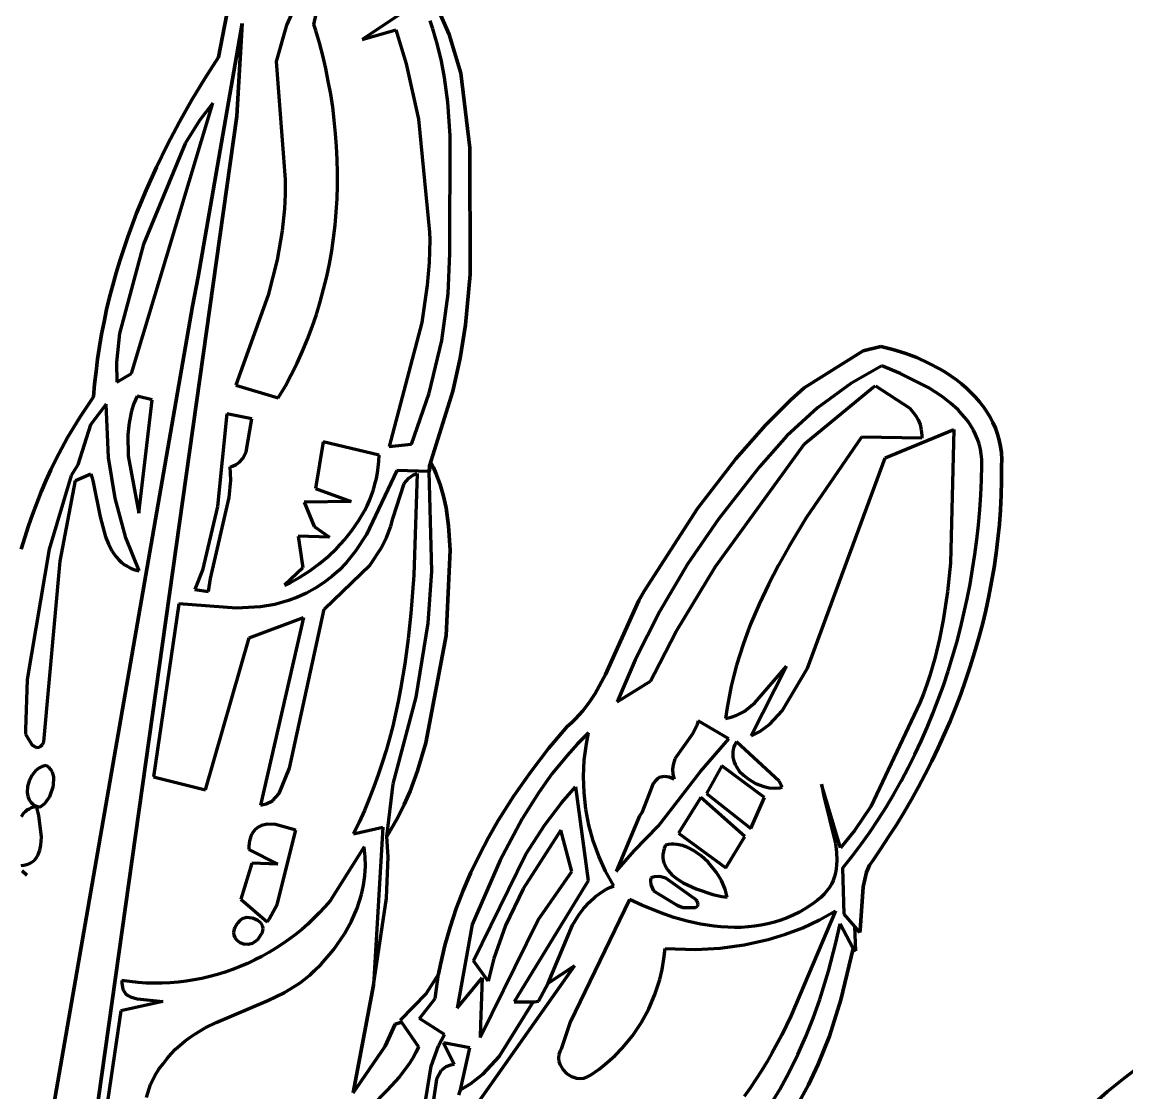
# Model space of a CAD drawing. Header units: millimetres. Extents: x 0 to 6.7, y 0 to 10.
# Drawn here: x 4.111 to 5.558, y 7.317 to 8.719 of the extents above; entities that cross this region are included whole.
import ezdxf

# ---------------------------------------------------------------- set-up
doc = ezdxf.new("R2010")
doc.units = ezdxf.units.MM
doc.layers.add('color#000000ff', color=7, linetype='CONTINUOUS', lineweight=100)
doc.layers.add('color#ffffffff', color=7, linetype='CONTINUOUS', lineweight=100)

msp = doc.modelspace()

# ---------------------------------------------------------------- linework, layer by layer
at = {"layer": 'color#000000ff'}
for p, q in [((4.3681, 8.6734), (4.4001, 8.8404)), ((4.4766, 8.7581), (4.4573, 8.7155)), ((4.493, 8.7162), (4.5032, 8.7628)), ((4.61, 8.7322), (4.5564, 8.6965)), ((4.6544, 8.7389), (4.6704, 8.7029)), ((4.399, 8.7176), (4.3413, 8.3858)), ((4.3922, 8.5961), (4.399, 8.7176)), ((4.4573, 8.7155), (4.4437, 8.6676)), ((4.4957, 8.7084), (4.493, 8.7162)), ((4.6487, 8.7106), (4.6451, 8.7211)), ((4.5003, 8.692), (4.4957, 8.7084)), ((4.5564, 8.6965), (4.6003, 8.7093)), ((4.6003, 8.7093), (4.614, 8.6648)), ((4.6549, 8.6896), (4.6487, 8.7106)), ((4.6704, 8.7029), (4.6853, 8.6526)), ((4.5046, 8.6754), (4.5003, 8.692)), ((4.66, 8.6683), (4.6549, 8.6896)), ((4.3503, 8.6456), (4.3681, 8.6734)), ((4.5085, 8.6586), (4.5046, 8.6754)), ((4.4437, 8.6676), (4.4552, 8.5132)), ((4.5119, 8.6418), (4.5085, 8.6586)), ((4.614, 8.6648), (4.63, 8.5922)), ((4.664, 8.6468), (4.66, 8.6683)), ((4.3332, 8.6174), (4.3503, 8.6456)), ((4.515, 8.6249), (4.5119, 8.6418)), ((4.6684, 8.6143), (4.664, 8.6468)), ((4.6853, 8.6526), (4.6972, 8.5549)), ((4.254, 8.2593), (4.3604, 8.6134)), ((4.3169, 8.5886), (4.3332, 8.6174)), ((4.3604, 8.6134), (4.3431, 8.5906)), ((4.5176, 8.6079), (4.515, 8.6249)), ((4.6717, 8.5705), (4.6684, 8.6143)), ((4.5197, 8.5908), (4.5176, 8.6079)), ((4.1787, 7.0818), (4.3922, 8.5961)), ((4.3014, 8.5593), (4.3169, 8.5886)), ((4.3431, 8.5906), (4.3244, 8.5604)), ((4.5214, 8.5737), (4.5197, 8.5908)), ((4.63, 8.5922), (4.6445, 8.4442)), ((4.5227, 8.5565), (4.5214, 8.5737)), ((4.6711, 8.4167), (4.6717, 8.5705)), ((4.3244, 8.5604), (4.2697, 8.4288)), ((4.2869, 8.5296), (4.3014, 8.5593)), ((4.5235, 8.5394), (4.5227, 8.5565)), ((4.6972, 8.5549), (4.6979, 8.3891)), ((4.5239, 8.5222), (4.5235, 8.5394)), ((4.2732, 8.4995), (4.2869, 8.5296)), ((4.4552, 8.5132), (4.4552, 8.4939)), ((4.5238, 8.505), (4.5239, 8.5222)), ((4.2606, 8.469), (4.2732, 8.4995)), ((4.5233, 8.4879), (4.5238, 8.505)), ((4.4552, 8.4939), (4.4543, 8.4747)), ((4.5222, 8.4707), (4.5233, 8.4879)), ((4.2491, 8.438), (4.2606, 8.469)), ((4.4543, 8.4747), (4.4514, 8.4461)), ((4.5207, 8.4536), (4.5222, 8.4707)), ((4.5187, 8.4366), (4.5207, 8.4536)), ((4.2387, 8.4067), (4.2491, 8.438)), ((4.4514, 8.4461), (4.4449, 8.4083)), ((4.6445, 8.4442), (4.6447, 8.4343)), ((4.2697, 8.4288), (4.2384, 8.3117)), ((4.5163, 8.4197), (4.5187, 8.4366)), ((4.6447, 8.4343), (4.644, 8.4045)), ((4.5133, 8.4028), (4.5163, 8.4197)), ((4.6688, 8.3636), (4.6711, 8.4167)), ((4.2339, 8.3909), (4.2387, 8.4067)), ((4.4449, 8.4083), (4.4332, 8.3617)), ((4.5098, 8.3861), (4.5133, 8.4028)), ((4.644, 8.4045), (4.6416, 8.3749)), ((4.2295, 8.3751), (4.2339, 8.3909)), ((4.3413, 8.3858), (4.334, 8.3476)), ((4.5058, 8.3695), (4.5098, 8.3861)), ((4.6979, 8.3891), (4.6918, 8.3231)), ((4.2254, 8.3591), (4.2295, 8.3751)), ((4.5014, 8.353), (4.5058, 8.3695)), ((4.6416, 8.3749), (4.6344, 8.326)), ((4.2215, 8.3431), (4.2254, 8.3591)), ((4.4332, 8.3617), (4.3906, 8.2442)), ((4.4964, 8.3366), (4.5014, 8.353)), ((4.6606, 8.3023), (4.6688, 8.3636)), ((4.334, 8.3476), (4.148, 7.277)), ((4.2181, 8.327), (4.2215, 8.3431)), ((4.4908, 8.3204), (4.4964, 8.3366)), ((4.2149, 8.3108), (4.2181, 8.327)), ((4.6344, 8.326), (4.5916, 8.1637)), ((4.6918, 8.3231), (4.6848, 8.2795)), ((4.2121, 8.2945), (4.2149, 8.3108)), ((4.2384, 8.3117), (4.2343, 8.2738)), ((4.4848, 8.3044), (4.4908, 8.3204)), ((4.2097, 8.2781), (4.2121, 8.2945)), ((4.4782, 8.2885), (4.4848, 8.3044)), ((4.6442, 8.2335), (4.6606, 8.3023)), ((5.2127, 8.2889), (5.2358, 8.2947)), ((5.2358, 8.2947), (5.2513, 8.2909)), ((4.4711, 8.2729), (4.4782, 8.2885)), ((4.6848, 8.2795), (4.6752, 8.2363)), ((5.1353, 8.2405), (5.2127, 8.2889)), ((5.2513, 8.2909), (5.2671, 8.2861)), ((5.2671, 8.2861), (5.2828, 8.2801)), ((5.2828, 8.2801), (5.2983, 8.273)), ((4.2076, 8.2617), (4.2097, 8.2781)), ((4.2343, 8.2738), (4.2347, 8.2481)), ((4.4634, 8.2575), (4.4711, 8.2729)), ((5.2368, 8.2695), (5.1965, 8.2462)), ((5.2612, 8.2592), (5.2368, 8.2695)), ((5.2983, 8.273), (5.3134, 8.2649)), ((5.3134, 8.2649), (5.3207, 8.2605)), ((4.2058, 8.2453), (4.2076, 8.2617)), ((4.2347, 8.2481), (4.254, 8.2593)), ((4.4552, 8.2423), (4.4634, 8.2575)), ((5.2984, 8.2403), (5.2612, 8.2592)), ((5.3207, 8.2605), (5.3278, 8.2558)), ((5.3278, 8.2558), (5.3347, 8.2508)), ((5.3347, 8.2508), (5.3413, 8.2456)), ((4.2045, 8.2287), (4.2058, 8.2453)), ((4.3906, 8.2442), (4.4464, 8.2273)), ((4.4464, 8.2273), (4.4552, 8.2423)), ((4.6752, 8.2363), (4.6444, 8.1386)), ((5.118, 8.2246), (5.1353, 8.2405)), ((5.1358, 8.1671), (5.2251, 8.2409)), ((5.1965, 8.2462), (5.1526, 8.2144)), ((5.2251, 8.2409), (5.2285, 8.2433)), ((5.2285, 8.2433), (5.2735, 8.2138)), ((5.316, 8.229), (5.2984, 8.2403)), ((5.3413, 8.2456), (5.3477, 8.2402)), ((5.3477, 8.2402), (5.3538, 8.2344)), ((4.1954, 8.2157), (4.2045, 8.2287)), ((4.2615, 8.2297), (4.2573, 8.2201)), ((4.2813, 8.2247), (4.2615, 8.2297)), ((4.2635, 8.0766), (4.2813, 8.2247)), ((4.6207, 8.1667), (4.6442, 8.2335)), ((5.0848, 8.1915), (5.118, 8.2246)), ((5.3269, 8.2206), (5.316, 8.229)), ((5.3538, 8.2344), (5.3595, 8.2285)), ((5.3595, 8.2285), (5.3649, 8.2223)), ((5.3649, 8.2223), (5.37, 8.2158)), ((4.1867, 8.2025), (4.1954, 8.2157)), ((4.221, 8.2191), (4.2004, 8.192)), ((4.224, 8.1494), (4.221, 8.2191)), ((4.2541, 8.2102), (4.2508, 8.1948)), ((4.2573, 8.2201), (4.2541, 8.2102)), ((4.3788, 8.2064), (4.3669, 8.0852)), ((4.4119, 8.1998), (4.3788, 8.2064)), ((5.1526, 8.2144), (5.1125, 8.1778)), ((5.2735, 8.2138), (5.2817, 8.204)), ((5.3369, 8.2115), (5.3269, 8.2206)), ((5.3415, 8.2066), (5.3369, 8.2115)), ((5.3458, 8.2016), (5.3415, 8.2066)), ((5.37, 8.2158), (5.3746, 8.2091)), ((5.3746, 8.2091), (5.3788, 8.2021)), ((4.1784, 8.189), (4.1867, 8.2025)), ((4.2004, 8.192), (4.1838, 8.1396)), ((4.2508, 8.1948), (4.2492, 8.1789)), ((4.4041, 8.1568), (4.4119, 8.1998)), ((5.2817, 8.204), (5.2848, 8.1984)), ((5.2848, 8.1984), (5.2872, 8.1923)), ((5.2872, 8.1923), (5.2887, 8.1857)), ((5.3499, 8.1964), (5.3458, 8.2016)), ((5.3535, 8.1909), (5.3499, 8.1964)), ((5.3788, 8.2021), (5.3826, 8.195)), ((5.3826, 8.195), (5.3858, 8.1875)), ((4.1704, 8.1754), (4.1784, 8.189)), ((4.2492, 8.1789), (4.2497, 8.1516)), ((5.0458, 8.1477), (5.0848, 8.1915)), ((5.1125, 8.1778), (5.0766, 8.1371)), ((5.2414, 8.1487), (5.3314, 8.1859)), ((5.2887, 8.1857), (5.2893, 8.1785)), ((5.2893, 8.1785), (5.2892, 8.1746)), ((5.3314, 8.1859), (5.3268, 8.0108)), ((5.3569, 8.1853), (5.3535, 8.1909)), ((5.3598, 8.1794), (5.3569, 8.1853)), ((5.3623, 8.1733), (5.3598, 8.1794)), ((5.3858, 8.1875), (5.3886, 8.1799)), ((5.3886, 8.1799), (5.3908, 8.172)), ((4.1628, 8.1615), (4.1704, 8.1754)), ((4.5053, 8.1696), (4.4952, 8.1089)), ((4.5783, 8.1522), (4.5053, 8.1696)), ((4.5916, 8.1637), (4.6207, 8.1667)), ((5.0192, 8.0064), (5.1358, 8.1671)), ((5.2102, 8.1759), (5.1378, 8.0701)), ((5.2892, 8.1746), (5.2102, 8.1759)), ((5.3645, 8.167), (5.3623, 8.1733)), ((5.3661, 8.1604), (5.3645, 8.167)), ((5.3908, 8.172), (5.3925, 8.1639)), ((5.3925, 8.1639), (5.3936, 8.1555)), ((4.1555, 8.1475), (4.1628, 8.1615)), ((4.2325, 8.0962), (4.224, 8.1494)), ((4.2497, 8.1516), (4.2635, 8.0766)), ((4.4, 8.1482), (4.4041, 8.1568)), ((4.578, 8.1445), (4.5783, 8.1522)), ((5.1398, 7.8734), (5.2414, 8.1487)), ((5.3673, 8.1536), (5.3661, 8.1604)), ((5.368, 8.1466), (5.3673, 8.1536)), ((5.3936, 8.1555), (5.394, 8.1469)), ((4.1486, 8.1332), (4.1555, 8.1475)), ((4.1838, 8.1396), (4.1751, 8.1259)), ((4.3834, 8.1371), (4.3863, 8.1379)), ((4.384, 8.1198), (4.3834, 8.1371)), ((4.3863, 8.1379), (4.3912, 8.1401)), ((4.3912, 8.1401), (4.3953, 8.1429)), ((4.3953, 8.1429), (4.4, 8.1482)), ((4.5763, 8.1292), (4.5773, 8.1368)), ((4.5773, 8.1368), (4.578, 8.1445)), ((4.6438, 8.1309), (4.646, 8.1433)), ((4.6444, 8.1386), (4.6438, 8.1309)), ((4.646, 8.1433), (4.6495, 8.1361)), ((4.6495, 8.1361), (4.6528, 8.1287)), ((4.9956, 8.0826), (5.0458, 8.1477)), ((5.0766, 8.1371), (5.0672, 8.1248)), ((5.3676, 8.1198), (5.3681, 8.1392)), ((5.3681, 8.1392), (5.368, 8.1466)), ((5.3939, 8.1381), (5.3938, 8.119)), ((5.394, 8.1469), (5.3939, 8.1381)), ((4.142, 8.1188), (4.1486, 8.1332)), ((4.1751, 8.1259), (4.1461, 8.0294)), ((4.1807, 8.119), (4.2007, 8.1281)), ((4.2007, 8.1281), (4.2033, 8.119)), ((4.3821, 8.0969), (4.384, 8.1198)), ((4.6015, 8.1322), (4.5621, 8.0485)), ((4.573, 8.1144), (4.5748, 8.1218)), ((4.5748, 8.1218), (4.5763, 8.1292)), ((4.6438, 8.1309), (4.6015, 8.1322)), ((4.6114, 8.1151), (4.6174, 8.1222)), ((4.6174, 8.1222), (4.6234, 8.1264)), ((4.6234, 8.1264), (4.6283, 8.1285)), ((4.6283, 8.1285), (4.6239, 7.9952)), ((4.6474, 8.0007), (4.6438, 8.1309)), ((4.6528, 8.1287), (4.6583, 8.1139)), ((5.0672, 8.1248), (5.0229, 8.0686)), ((5.3666, 8.1003), (5.3676, 8.1198)), ((4.1357, 8.1043), (4.142, 8.1188)), ((4.1605, 8.0138), (4.1807, 8.119)), ((4.2033, 8.119), (4.2128, 8.0717)), ((4.4952, 8.1089), (4.5417, 8.0915)), ((4.5684, 8.1), (4.5709, 8.1071)), ((4.5709, 8.1071), (4.573, 8.1144)), ((4.5964, 8.0696), (4.6114, 8.1151)), ((4.6583, 8.1139), (4.6627, 8.0987)), ((5.3938, 8.119), (5.3933, 8.1)), ((4.1299, 8.0896), (4.1357, 8.1043)), ((4.2468, 8.0443), (4.2325, 8.0962)), ((4.3575, 7.9907), (4.3821, 8.0969)), ((4.5417, 8.0915), (4.4801, 8.091)), ((4.4801, 8.091), (4.4935, 8.0591)), ((4.5626, 8.0861), (4.5657, 8.093)), ((4.5657, 8.093), (4.5684, 8.1)), ((4.6627, 8.0987), (4.6661, 8.0832)), ((5.3653, 8.0808), (5.3666, 8.1003)), ((5.3933, 8.1), (5.3924, 8.0809)), ((4.1243, 8.0747), (4.1299, 8.0896)), ((4.3669, 8.0852), (4.3471, 8.0019)), ((4.5516, 8.0662), (4.5592, 8.0793)), ((4.5592, 8.0793), (4.5626, 8.0861)), ((4.6661, 8.0832), (4.6694, 8.0597)), ((4.9256, 7.9742), (4.9956, 8.0826)), ((5.3636, 8.0613), (5.3653, 8.0808)), ((5.3924, 8.0809), (5.391, 8.0619)), ((4.1191, 8.0597), (4.1243, 8.0747)), ((4.2128, 8.0717), (4.2199, 8.0453)), ((4.5429, 8.0536), (4.5516, 8.0662)), ((4.5937, 8.0593), (4.5964, 8.0696)), ((5.0229, 8.0686), (4.9824, 8.0096)), ((5.1378, 8.0701), (5.1155, 8.0334)), ((5.391, 8.0619), (5.3891, 8.0429)), ((4.1142, 8.0446), (4.1191, 8.0597)), ((4.4935, 8.0591), (4.5135, 8.045)), ((4.5333, 8.0417), (4.5429, 8.0536)), ((4.5621, 8.0485), (4.5475, 8.0266)), ((4.5882, 8.0445), (4.5937, 8.0593)), ((4.6694, 8.0597), (4.6713, 8.0279)), ((5.3614, 8.0418), (5.3636, 8.0613)), ((4.1097, 8.0294), (4.1142, 8.0446)), ((4.2199, 8.0453), (4.2238, 8.0357)), ((4.2238, 8.0357), (4.2286, 8.0267)), ((4.2639, 8.001), (4.2468, 8.0443)), ((4.5135, 8.045), (4.4726, 8.0462)), ((4.4726, 8.0462), (4.4783, 8.0047)), ((4.5229, 8.0304), (4.5333, 8.0417)), ((4.5812, 8.0305), (4.5882, 8.0445)), ((5.1155, 8.0334), (5.1015, 8.0084)), ((5.3589, 8.0223), (5.3614, 8.0418)), ((5.3891, 8.0429), (5.3868, 8.024)), ((4.1461, 8.0294), (4.1175, 7.8587)), ((4.2286, 8.0267), (4.2313, 8.0226)), ((4.2313, 8.0226), (4.2343, 8.0188)), ((4.2343, 8.0188), (4.2375, 8.0152)), ((4.4999, 8.01), (4.5117, 8.0199)), ((4.5117, 8.0199), (4.5229, 8.0304)), ((4.5475, 8.0266), (4.5351, 8.0114)), ((4.5667, 8.009), (4.5812, 8.0305)), ((4.6713, 8.0279), (4.6664, 7.9161)), ((5.3559, 8.0029), (5.3589, 8.0223)), ((5.3868, 8.024), (5.384, 8.0052)), ((4.1394, 7.777), (4.1605, 8.0138)), ((4.2375, 8.0152), (4.2411, 8.0119)), ((4.2411, 8.0119), (4.2449, 8.009)), ((4.2449, 8.009), (4.2491, 8.0064)), ((4.2491, 8.0064), (4.2537, 8.0042)), ((4.2537, 8.0042), (4.2586, 8.0024)), ((4.4783, 8.0047), (4.4547, 7.9821)), ((4.4875, 8.001), (4.4999, 8.01)), ((4.5065, 7.9506), (4.5667, 8.009)), ((4.5351, 8.0114), (4.526, 8.002)), ((4.9824, 8.0096), (4.946, 7.9481)), ((4.9676, 7.9216), (5.0192, 8.0064)), ((5.1015, 8.0084), (5.0884, 7.9831)), ((5.3268, 8.0108), (5.3229, 7.9735)), ((5.384, 8.0052), (5.3808, 7.9864)), ((4.2586, 8.0024), (4.2639, 8.001)), ((4.3471, 8.0019), (4.3371, 7.9764)), ((4.355, 7.9737), (4.3575, 7.9907)), ((4.4615, 7.9854), (4.4747, 7.9928)), ((4.4747, 7.9928), (4.4875, 8.001)), ((4.5163, 7.9933), (4.5057, 7.9852)), ((4.526, 8.002), (4.5163, 7.9933)), ((4.6239, 7.9952), (4.6201, 7.9452)), ((4.6428, 7.9323), (4.6474, 8.0007)), ((5.3526, 7.9836), (5.3559, 8.0029)), ((4.3371, 7.9764), (4.355, 7.9737)), ((4.4547, 7.9821), (4.4615, 7.9854)), ((4.4944, 7.9779), (4.4832, 7.9716)), ((4.5057, 7.9852), (4.4944, 7.9779)), ((5.0884, 7.9831), (5.0762, 7.9574)), ((5.3488, 7.9643), (5.3526, 7.9836)), ((5.3808, 7.9864), (5.3772, 7.9677)), ((4.4599, 7.9619), (4.4418, 7.957)), ((4.4717, 7.9663), (4.4599, 7.9619)), ((4.4832, 7.9716), (4.4717, 7.9663)), ((4.875, 7.865), (4.9186, 7.962)), ((4.9186, 7.962), (4.9256, 7.9742)), ((5.3229, 7.9735), (5.3174, 7.9365)), ((5.3446, 7.9451), (5.3488, 7.9643)), ((5.3772, 7.9677), (5.3731, 7.9491)), ((4.3159, 7.9578), (4.2828, 7.7314)), ((4.3917, 7.952), (4.3159, 7.9578)), ((4.4232, 7.9539), (4.3917, 7.952)), ((4.4418, 7.957), (4.4232, 7.9539)), ((4.461, 7.7425), (4.5065, 7.9506)), ((4.946, 7.9481), (4.9137, 7.8843)), ((5.0762, 7.9574), (5.0651, 7.9312)), ((5.3731, 7.9491), (5.3687, 7.9306)), ((4.4081, 7.9134), (4.4796, 7.94)), ((4.4796, 7.94), (4.4232, 7.6943)), ((4.6201, 7.9452), (4.6166, 7.912)), ((4.627, 7.8357), (4.6428, 7.9323)), ((5.0651, 7.9312), (5.0601, 7.9179)), ((5.3174, 7.9365), (5.3125, 7.912)), ((5.3401, 7.926), (5.3446, 7.9451)), ((4.939, 7.8665), (4.9676, 7.9216)), ((5.0601, 7.9179), (5.0553, 7.9046)), ((5.3351, 7.9071), (5.3401, 7.926)), ((5.3687, 7.9306), (5.3638, 7.9121)), ((4.3512, 7.7142), (4.4081, 7.9134)), ((4.6166, 7.912), (4.6121, 7.879)), ((4.6664, 7.9161), (4.6398, 7.7756)), ((5.0553, 7.9046), (5.0509, 7.8911)), ((5.3125, 7.912), (5.3067, 7.8878)), ((5.3297, 7.8882), (5.3351, 7.9071)), ((5.3638, 7.9121), (5.3585, 7.8938)), ((5.0509, 7.8911), (5.0468, 7.8775)), ((5.3067, 7.8878), (5.2997, 7.8638)), ((5.3238, 7.8694), (5.3297, 7.8882)), ((5.3585, 7.8938), (5.3528, 7.8756)), ((4.6121, 7.879), (4.6066, 7.8462)), ((4.9137, 7.8843), (4.8903, 7.8294)), ((5.0468, 7.8775), (5.0431, 7.8638)), ((5.1121, 7.8762), (5.066, 7.7851)), ((5.0708, 7.8281), (5.1121, 7.8762)), ((5.1066, 7.8177), (5.1398, 7.8734)), ((5.3528, 7.8756), (5.3468, 7.8575)), ((4.8615, 7.8404), (4.875, 7.865)), ((4.934, 7.8565), (4.939, 7.8665)), ((5.0431, 7.8638), (5.0398, 7.85)), ((5.2997, 7.8638), (5.2958, 7.8519)), ((5.3176, 7.8508), (5.3238, 7.8694)), ((4.1175, 7.8587), (4.1152, 7.7928)), ((4.6066, 7.8462), (4.6034, 7.8299)), ((4.8903, 7.8294), (4.934, 7.8565)), ((5.0398, 7.85), (5.0368, 7.836)), ((5.2958, 7.8519), (5.2915, 7.8401)), ((5.311, 7.8324), (5.3176, 7.8508)), ((5.3468, 7.8575), (5.3403, 7.8396)), ((4.5968, 7.7221), (4.627, 7.8357)), ((4.6034, 7.8299), (4.6, 7.8137)), ((4.8538, 7.8287), (4.8615, 7.8404)), ((5.0368, 7.836), (5.0343, 7.8219)), ((5.2915, 7.8401), (5.2869, 7.8283)), ((5.3039, 7.8141), (5.311, 7.8324)), ((5.3403, 7.8396), (5.3335, 7.8217)), ((4.8356, 7.8071), (4.8452, 7.8176)), ((4.8452, 7.8176), (4.8538, 7.8287)), ((5.0343, 7.8219), (5.0322, 7.8077)), ((5.0469, 7.8118), (5.0565, 7.8168)), ((5.0565, 7.8168), (5.0708, 7.8281)), ((5.0902, 7.8001), (5.1066, 7.8177)), ((5.2869, 7.8283), (5.2227, 7.6926)), ((5.3335, 7.8217), (5.3263, 7.8041)), ((4.6, 7.8137), (4.5962, 7.7975)), ((4.825, 7.7973), (4.8305, 7.8021)), ((4.8305, 7.8021), (4.8356, 7.8071)), ((4.9963, 7.8044), (4.9946, 7.7986)), ((5.0366, 7.7812), (4.9963, 7.8044)), ((5.0322, 7.8077), (5.0398, 7.8093)), ((5.0398, 7.8093), (5.0469, 7.8118)), ((5.2964, 7.796), (5.3039, 7.8141)), ((5.3263, 7.8041), (5.3187, 7.7865)), ((4.1152, 7.7928), (4.1154, 7.7873)), ((4.1154, 7.7873), (4.1239, 7.7727)), ((4.5962, 7.7975), (4.592, 7.7814)), ((4.8004, 7.7682), (4.825, 7.7973)), ((4.8527, 7.789), (4.8383, 7.7744)), ((4.8499, 7.7746), (4.8527, 7.789)), ((4.9893, 7.788), (4.966, 7.7548)), ((4.9946, 7.7986), (4.9893, 7.788)), ((5.066, 7.7851), (5.0772, 7.7907)), ((5.0772, 7.7907), (5.0902, 7.8001)), ((5.2885, 7.7781), (5.2964, 7.796)), ((5.3187, 7.7865), (5.3108, 7.7691)), ((4.1239, 7.7727), (4.1297, 7.7698)), ((4.1355, 7.7714), (4.1375, 7.7737)), ((4.1375, 7.7737), (4.1394, 7.777)), ((4.592, 7.7814), (4.5875, 7.7655)), ((4.6398, 7.7756), (4.6289, 7.7391)), ((4.8383, 7.7744), (4.8246, 7.7593)), ((4.8472, 7.7531), (4.8499, 7.7746)), ((4.9995, 7.7383), (5.0366, 7.7812)), ((5.0446, 7.7737), (5.0432, 7.7703)), ((5.0466, 7.7771), (5.0446, 7.7737)), ((5.1024, 7.7256), (5.0466, 7.7771)), ((5.2802, 7.7603), (5.2885, 7.7781)), ((4.1297, 7.7698), (4.1332, 7.7701)), ((4.1332, 7.7701), (4.1355, 7.7714)), ((4.5875, 7.7655), (4.5826, 7.7496)), ((4.7771, 7.7379), (4.8004, 7.7682)), ((4.8246, 7.7593), (4.8053, 7.7356)), ((5.0417, 7.7634), (5.0416, 7.7601)), ((5.0416, 7.7601), (5.0418, 7.7568)), ((5.0422, 7.7668), (5.0417, 7.7634)), ((5.0432, 7.7703), (5.0422, 7.7668)), ((5.2714, 7.7428), (5.2802, 7.7603)), ((5.3108, 7.7691), (5.3026, 7.7519)), ((4.1372, 7.7449), (4.1328, 7.7426)), ((4.1421, 7.746), (4.1372, 7.7449)), ((4.1457, 7.7438), (4.1421, 7.746)), ((4.1485, 7.7408), (4.1457, 7.7438)), ((4.5826, 7.7496), (4.5774, 7.7338)), ((4.8462, 7.7316), (4.8472, 7.7531)), ((4.9635, 7.7468), (4.9629, 7.7411)), ((4.966, 7.7548), (4.9635, 7.7468)), ((5.0275, 7.7458), (5.0072, 7.7094)), ((5.0835, 7.704), (5.0275, 7.7458)), ((5.0418, 7.7568), (5.0425, 7.7535)), ((5.0425, 7.7535), (5.0435, 7.7503)), ((5.0435, 7.7503), (5.0449, 7.7472)), ((5.0449, 7.7472), (5.0466, 7.7442)), ((5.0466, 7.7442), (5.0507, 7.7384)), ((5.3026, 7.7519), (5.2939, 7.7349)), ((4.1238, 7.7334), (4.1201, 7.7262)), ((4.1288, 7.7395), (4.1238, 7.7334)), ((4.1328, 7.7426), (4.1288, 7.7395)), ((4.1506, 7.7373), (4.1485, 7.7408)), ((4.1523, 7.7311), (4.1506, 7.7373)), ((4.152, 7.7194), (4.1523, 7.7311)), ((4.2828, 7.7314), (4.3512, 7.7142)), ((4.4476, 7.7092), (4.461, 7.7425)), ((4.5774, 7.7338), (4.5717, 7.7181)), ((4.6289, 7.7391), (4.619, 7.7125)), ((4.755, 7.7065), (4.7771, 7.7379)), ((4.8053, 7.7356), (4.7875, 7.7108)), ((4.8469, 7.7102), (4.8462, 7.7316)), ((4.9436, 7.7291), (4.9403, 7.7262)), ((4.9455, 7.7302), (4.9436, 7.7291)), ((4.9443, 7.6669), (4.9995, 7.7383)), ((4.9475, 7.7309), (4.9455, 7.7302)), ((4.9498, 7.7314), (4.9475, 7.7309)), ((4.9524, 7.7315), (4.9498, 7.7314)), ((4.9552, 7.7313), (4.9524, 7.7315)), ((4.9582, 7.7307), (4.9552, 7.7313)), ((4.9615, 7.7297), (4.9582, 7.7307)), ((4.9651, 7.7282), (4.9615, 7.7297)), ((4.9629, 7.7411), (4.9634, 7.7349)), ((4.9634, 7.7349), (4.9641, 7.7316)), ((4.9641, 7.7316), (4.9651, 7.7282)), ((5.0507, 7.7384), (5.0559, 7.7332)), ((5.0559, 7.7332), (5.0618, 7.7285)), ((5.2622, 7.7256), (5.2714, 7.7428)), ((5.2939, 7.7349), (5.285, 7.718)), ((4.1179, 7.7184), (4.1175, 7.7107)), ((4.1201, 7.7262), (4.1179, 7.7184)), ((4.1472, 7.7055), (4.152, 7.7194)), ((4.5717, 7.7181), (4.5656, 7.7026)), ((4.5884, 7.6533), (4.5968, 7.7221)), ((4.8177, 7.6976), (4.8359, 7.7183)), ((4.8359, 7.7183), (4.8525, 7.5949)), ((4.9376, 7.7224), (4.9317, 7.7076)), ((4.9403, 7.7262), (4.9376, 7.7224)), ((5.0618, 7.7285), (5.0717, 7.7227)), ((5.0717, 7.7227), (5.0823, 7.7186)), ((5.0823, 7.7186), (5.0895, 7.717)), ((5.0895, 7.717), (5.0966, 7.7164)), ((5.0966, 7.7164), (5.1033, 7.7169)), ((5.1065, 7.7175), (5.1024, 7.7256)), ((5.1033, 7.7169), (5.1065, 7.7175)), ((5.1828, 7.6381), (5.1578, 7.7218)), ((5.1578, 7.7218), (5.1609, 7.706)), ((5.2526, 7.7085), (5.2622, 7.7256)), ((5.285, 7.718), (5.2757, 7.7014)), ((4.1175, 7.7107), (4.1182, 7.7058)), ((4.1182, 7.7058), (4.1199, 7.7013)), ((4.1199, 7.7013), (4.1225, 7.6975)), ((4.1404, 7.6962), (4.1472, 7.7055)), ((4.4306, 7.6958), (4.4387, 7.6999)), ((4.4387, 7.6999), (4.4476, 7.7092)), ((4.5656, 7.7026), (4.5591, 7.6872)), ((4.619, 7.7125), (4.6114, 7.6951)), ((4.7345, 7.674), (4.755, 7.7065)), ((4.7875, 7.7108), (4.7658, 7.6763)), ((4.8492, 7.689), (4.8469, 7.7102)), ((4.9317, 7.7076), (4.9225, 7.6842)), ((4.9999, 7.7043), (4.9706, 7.6576)), ((5.0575, 7.653), (4.9999, 7.7043)), ((5.0072, 7.7094), (5.0656, 7.6638)), ((5.0656, 7.6638), (5.0835, 7.704)), ((5.1609, 7.706), (5.1762, 7.6438)), ((5.2426, 7.6917), (5.2526, 7.7085)), ((5.2757, 7.7014), (5.2661, 7.6849)), ((4.1148, 7.6855), (4.1128, 7.6835)), ((4.1171, 7.6874), (4.1148, 7.6855)), ((4.1198, 7.689), (4.1171, 7.6874)), ((4.1227, 7.6905), (4.1198, 7.689)), ((4.1225, 7.6975), (4.1242, 7.6959)), ((4.126, 7.6917), (4.1227, 7.6905)), ((4.1242, 7.6959), (4.1262, 7.6944)), ((4.1297, 7.6927), (4.126, 7.6917)), ((4.1262, 7.6944), (4.1284, 7.6932)), ((4.1284, 7.6932), (4.1309, 7.6923)), ((4.1328, 7.6808), (4.1297, 7.6927)), ((4.1309, 7.6923), (4.1336, 7.6916)), ((4.1336, 7.6916), (4.1354, 7.6925)), ((4.1354, 7.6925), (4.1404, 7.6962)), ((4.4232, 7.6943), (4.4306, 7.6958)), ((4.5591, 7.6872), (4.5522, 7.6719)), ((4.6114, 7.6951), (4.6029, 7.6781)), ((4.7955, 7.6685), (4.8177, 7.6976)), ((4.8533, 7.6681), (4.8492, 7.689)), ((5.2227, 7.6926), (5.2018, 7.6615)), ((5.2321, 7.6752), (5.2426, 7.6917)), ((4.1128, 7.6835), (4.1095, 7.6789)), ((4.1361, 7.6524), (4.1328, 7.6808)), ((4.5522, 7.6719), (4.5448, 7.6567)), ((4.6029, 7.6781), (4.5935, 7.6615)), ((4.7217, 7.6517), (4.7345, 7.674)), ((4.7658, 7.6763), (4.7371, 7.6222)), ((4.9194, 7.6802), (4.889, 7.6073)), ((4.9225, 7.6842), (4.9194, 7.6802)), ((5.2212, 7.6589), (5.2321, 7.6752)), ((5.2661, 7.6849), (5.2562, 7.6686)), ((4.4128, 7.6584), (4.4115, 7.6561)), ((4.416, 7.6624), (4.4128, 7.6584)), ((4.4198, 7.6654), (4.416, 7.6624)), ((4.4242, 7.6674), (4.4198, 7.6654)), ((4.4316, 7.6691), (4.4242, 7.6674)), ((4.4427, 7.6689), (4.4316, 7.6691)), ((4.4695, 7.6613), (4.4427, 7.6689)), ((4.4447, 7.5642), (4.4695, 7.6613)), ((4.5448, 7.6567), (4.5834, 7.6652)), ((4.5834, 7.6652), (4.5712, 7.4586)), ((4.5935, 7.6615), (4.5884, 7.6533)), ((4.8167, 7.6615), (4.7671, 7.5847)), ((4.7707, 7.6301), (4.7955, 7.6685)), ((4.8309, 7.6074), (4.8167, 7.6615)), ((4.8589, 7.6475), (4.8533, 7.6681)), ((4.9127, 7.6345), (4.9443, 7.6669)), ((4.9706, 7.6576), (5.0327, 7.6123)), ((5.2018, 7.6615), (5.1828, 7.6381)), ((5.2099, 7.6429), (5.2212, 7.6589)), ((5.2562, 7.6686), (5.2459, 7.6525)), ((4.134, 7.6354), (4.1354, 7.6419)), ((4.1354, 7.6419), (4.1361, 7.6524)), ((4.4081, 7.6438), (4.4078, 7.64)), ((4.4086, 7.6473), (4.4081, 7.6438)), ((4.4094, 7.6505), (4.4086, 7.6473)), ((4.4103, 7.6535), (4.4094, 7.6505)), ((4.4115, 7.6561), (4.4103, 7.6535)), ((4.7098, 7.6291), (4.7217, 7.6517)), ((4.8662, 7.6273), (4.8589, 7.6475)), ((4.9538, 7.6418), (4.952, 7.6376)), ((4.9574, 7.6425), (4.9538, 7.6418)), ((4.961, 7.6429), (4.9574, 7.6425)), ((4.9647, 7.643), (4.961, 7.6429)), ((4.9684, 7.6427), (4.9647, 7.643)), ((4.9757, 7.6412), (4.9684, 7.6427)), ((5.0327, 7.6123), (5.0575, 7.653)), ((5.1762, 7.6438), (5.1776, 7.6326)), ((5.1981, 7.6272), (5.2099, 7.6429)), ((5.2459, 7.6525), (5.2354, 7.6367)), ((4.1304, 7.6269), (4.1319, 7.6295)), ((4.1319, 7.6295), (4.134, 7.6354)), ((4.4078, 7.64), (4.4078, 7.6359)), ((4.4078, 7.6359), (4.4458, 7.6168)), ((4.5587, 7.6394), (4.5141, 7.5689)), ((4.5601, 7.6267), (4.5587, 7.6394)), ((4.6988, 7.606), (4.7098, 7.6291)), ((4.7019, 7.4905), (4.7707, 7.6301)), ((4.8752, 7.6076), (4.8662, 7.6273)), ((4.889, 7.6073), (4.9127, 7.6345)), ((4.9508, 7.6335), (4.9502, 7.6295)), ((4.9502, 7.6295), (4.9502, 7.6257)), ((4.952, 7.6376), (4.9508, 7.6335)), ((4.983, 7.6386), (4.9757, 7.6412)), ((4.9901, 7.6349), (4.983, 7.6386)), ((5.0003, 7.6279), (4.9901, 7.6349)), ((5.0096, 7.6193), (5.0003, 7.6279)), ((5.1776, 7.6326), (5.178, 7.6216)), ((5.186, 7.6119), (5.1981, 7.6272)), ((5.2354, 7.6367), (5.2246, 7.621)), ((4.1094, 7.6153), (4.1131, 7.6156)), ((4.1131, 7.6156), (4.1165, 7.6163)), ((4.1165, 7.6163), (4.1195, 7.6173)), ((4.1195, 7.6173), (4.1222, 7.6186)), ((4.1222, 7.6186), (4.1247, 7.6203)), ((4.1247, 7.6203), (4.1269, 7.6222)), ((4.1269, 7.6222), (4.1288, 7.6244)), ((4.1288, 7.6244), (4.1304, 7.6269)), ((4.4117, 7.6182), (4.3974, 7.571)), ((4.4458, 7.6168), (4.4117, 7.6182)), ((4.5596, 7.6017), (4.5604, 7.6141)), ((4.5604, 7.6141), (4.5601, 7.6267)), ((4.7371, 7.6222), (4.7004, 7.5381)), ((4.9502, 7.6257), (4.9507, 7.622)), ((4.9507, 7.622), (4.9516, 7.6184)), ((4.9516, 7.6184), (4.953, 7.615)), ((4.953, 7.615), (4.9548, 7.6117)), ((5.0204, 7.606), (5.0096, 7.6193)), ((5.1778, 7.6162), (5.1772, 7.6109)), ((5.178, 7.6216), (5.1778, 7.6162)), ((5.2208, 7.6154), (5.2167, 7.6065)), ((5.2246, 7.621), (5.2208, 7.6154)), ((4.1108, 7.608), (4.1169, 7.6025)), ((4.1169, 7.6025), (4.1108, 7.608)), ((4.5579, 7.5893), (4.5596, 7.6017)), ((4.6886, 7.5826), (4.6988, 7.606)), ((4.7868, 7.5438), (4.8309, 7.6074)), ((4.8857, 7.5886), (4.8752, 7.6076)), ((4.9345, 7.5989), (4.9338, 7.595)), ((4.939, 7.6003), (4.9345, 7.5989)), ((4.9456, 7.6007), (4.939, 7.6003)), ((4.954, 7.5986), (4.9456, 7.6007)), ((4.9907, 7.5725), (4.954, 7.5986)), ((4.9548, 7.6117), (4.9571, 7.6086)), ((4.9571, 7.6086), (4.9596, 7.6055)), ((4.9596, 7.6055), (4.9625, 7.6027)), ((4.9625, 7.6027), (4.9692, 7.5973)), ((5.0269, 7.5953), (5.0204, 7.606)), ((5.1749, 7.6006), (5.1732, 7.5957)), ((5.1763, 7.6057), (5.1749, 7.6006)), ((5.1772, 7.6109), (5.1763, 7.6057)), ((5.1876, 7.5515), (5.186, 7.6119)), ((5.2167, 7.6065), (5.2125, 7.5873)), ((4.5552, 7.5772), (4.5579, 7.5893)), ((4.7671, 7.5847), (4.744, 7.5366)), ((4.8525, 7.5949), (4.7554, 7.4368)), ((4.8755, 7.5836), (4.8805, 7.5862)), ((4.8805, 7.5862), (4.8857, 7.5886)), ((4.9338, 7.595), (4.9342, 7.5897)), ((4.9342, 7.5897), (4.938, 7.5821)), ((4.9692, 7.5973), (4.9768, 7.5924)), ((4.9768, 7.5924), (4.9937, 7.5844)), ((4.9937, 7.5844), (5.0155, 7.5773)), ((5.0316, 7.5843), (5.0269, 7.5953)), ((5.0337, 7.5771), (5.0316, 7.5843)), ((5.1683, 7.5863), (5.1651, 7.5818)), ((5.171, 7.5909), (5.1683, 7.5863)), ((5.1732, 7.5957), (5.171, 7.5909)), ((5.2125, 7.5873), (5.2087, 7.5307)), ((4.3974, 7.571), (4.4317, 7.5414)), ((4.5495, 7.5594), (4.5552, 7.5772)), ((4.6795, 7.5588), (4.6886, 7.5826)), ((4.9064, 7.5707), (4.8289, 7.4101)), ((4.854, 7.5672), (4.8619, 7.5744)), ((4.8619, 7.5744), (4.8662, 7.5777)), ((4.8662, 7.5777), (4.8708, 7.5808)), ((4.8708, 7.5808), (4.8755, 7.5836)), ((4.9224, 7.5632), (4.9064, 7.5707)), ((4.938, 7.5821), (4.9679, 7.5636)), ((4.9925, 7.5714), (4.9907, 7.5725)), ((4.9939, 7.5698), (4.9925, 7.5714)), ((4.9949, 7.5683), (4.9939, 7.5698)), ((5.0155, 7.5773), (5.0274, 7.5746)), ((5.0274, 7.5746), (5.0344, 7.5736)), ((5.0344, 7.5736), (5.0337, 7.5771)), ((5.1522, 7.5695), (5.1446, 7.5638)), ((5.1571, 7.5734), (5.1522, 7.5695)), ((5.1614, 7.5775), (5.1571, 7.5734)), ((5.1651, 7.5818), (5.1614, 7.5775)), ((4.4342, 7.5451), (4.4447, 7.5642)), ((4.5072, 7.5609), (4.5, 7.5531)), ((4.5141, 7.5689), (4.5072, 7.5609)), ((4.5421, 7.5422), (4.5495, 7.5594)), ((4.6714, 7.5346), (4.6795, 7.5588)), ((4.8402, 7.5507), (4.8468, 7.5593)), ((4.8468, 7.5593), (4.854, 7.5672)), ((4.9473, 7.553), (4.9224, 7.5632)), ((4.9679, 7.5636), (4.9687, 7.563)), ((4.9687, 7.563), (4.9763, 7.5602)), ((4.9763, 7.5602), (4.9929, 7.5603)), ((4.9929, 7.5603), (4.9955, 7.562)), ((4.9961, 7.5658), (4.9949, 7.5683)), ((4.9955, 7.562), (4.9963, 7.5637)), ((4.9963, 7.5637), (4.9961, 7.5658)), ((5.1764, 7.5556), (5.1177, 7.418)), ((5.1369, 7.5587), (5.1291, 7.5541)), ((5.1446, 7.5638), (5.1369, 7.5587)), ((5.1552, 7.5438), (5.1764, 7.5556)), ((4.3959, 7.5433), (4.3933, 7.5403)), ((4.3992, 7.5455), (4.3959, 7.5433)), ((4.4047, 7.547), (4.3992, 7.5455)), ((4.4125, 7.5464), (4.4047, 7.547)), ((4.4197, 7.5433), (4.4125, 7.5464)), ((4.4238, 7.5396), (4.4197, 7.5433)), ((4.4317, 7.5414), (4.4342, 7.5451)), ((4.4926, 7.5457), (4.4849, 7.5385)), ((4.5, 7.5531), (4.4926, 7.5457)), ((4.533, 7.5257), (4.5421, 7.5422)), ((4.7106, 7.39), (4.7868, 7.5438)), ((4.8316, 7.5369), (4.8402, 7.5507)), ((4.9645, 7.5472), (4.9473, 7.553)), ((4.9819, 7.5423), (4.9645, 7.5472)), ((4.9996, 7.5385), (4.9819, 7.5423)), ((5.0962, 7.5408), (5.0877, 7.5386)), ((5.1046, 7.5434), (5.0962, 7.5408)), ((5.1129, 7.5465), (5.1046, 7.5434)), ((5.121, 7.5501), (5.1129, 7.5465)), ((5.1291, 7.5541), (5.121, 7.5501)), ((5.1333, 7.5336), (5.1552, 7.5438)), ((5.2015, 7.5351), (5.1876, 7.5515)), ((4.3887, 7.5317), (4.3879, 7.5277)), ((4.3879, 7.5277), (4.3882, 7.524)), ((4.3895, 7.5339), (4.3887, 7.5317)), ((4.3907, 7.5361), (4.3895, 7.5339)), ((4.3922, 7.5383), (4.3907, 7.5361)), ((4.3933, 7.5403), (4.3922, 7.5383)), ((4.4237, 7.5242), (4.4249, 7.5261)), ((4.4256, 7.5366), (4.4238, 7.5396)), ((4.4249, 7.5261), (4.4258, 7.528)), ((4.4265, 7.5333), (4.4256, 7.5366)), ((4.4258, 7.528), (4.4263, 7.5298)), ((4.4263, 7.5298), (4.4265, 7.5333)), ((4.477, 7.5315), (4.4688, 7.5249)), ((4.4849, 7.5385), (4.477, 7.5315)), ((4.6645, 7.5102), (4.6714, 7.5346)), ((4.7004, 7.5381), (4.6808, 7.4283)), ((4.744, 7.5366), (4.7288, 7.4935)), ((4.7997, 7.4609), (4.8316, 7.5369)), ((5.0174, 7.5357), (4.9996, 7.5385)), ((5.0263, 7.5348), (5.0174, 7.5357)), ((5.0352, 7.5342), (5.0263, 7.5348)), ((5.044, 7.534), (5.0352, 7.5342)), ((5.0529, 7.5341), (5.044, 7.534)), ((5.0617, 7.5347), (5.0529, 7.5341)), ((5.0704, 7.5356), (5.0617, 7.5347)), ((5.0791, 7.5369), (5.0704, 7.5356)), ((5.0877, 7.5386), (5.0791, 7.5369)), ((5.1109, 7.5251), (5.1333, 7.5336)), ((5.1767, 7.5138), (5.1822, 7.5386)), ((5.1822, 7.5386), (5.1993, 7.5065)), ((5.2079, 7.5276), (5.2015, 7.5351)), ((5.2087, 7.5307), (5.2079, 7.5276)), ((4.3882, 7.524), (4.3895, 7.5207)), ((4.3895, 7.5207), (4.3915, 7.5178)), ((4.3915, 7.5178), (4.3958, 7.5145)), ((4.3958, 7.5145), (4.401, 7.5126)), ((4.401, 7.5126), (4.4068, 7.5122)), ((4.4068, 7.5122), (4.4125, 7.5136)), ((4.4125, 7.5136), (4.4161, 7.5155)), ((4.4161, 7.5155), (4.4194, 7.5184)), ((4.4194, 7.5184), (4.4221, 7.5222)), ((4.4221, 7.5222), (4.4237, 7.5242)), ((4.4518, 7.5125), (4.443, 7.5068)), ((4.4604, 7.5186), (4.4518, 7.5125)), ((4.4688, 7.5249), (4.4604, 7.5186)), ((4.5187, 7.5049), (4.533, 7.5257)), ((5.0568, 7.5113), (5.088, 7.5182)), ((5.088, 7.5182), (5.1109, 7.5251)), ((5.1671, 7.4766), (5.1767, 7.5138)), ((4.434, 7.5014), (4.4248, 7.4962)), ((4.443, 7.5068), (4.434, 7.5014)), ((4.5024, 7.4859), (4.5187, 7.5049)), ((4.6587, 7.4854), (4.6645, 7.5102)), ((4.9515, 7.4928), (4.953, 7.5066)), ((4.953, 7.5066), (4.9931, 7.5053)), ((4.9931, 7.5053), (5.0252, 7.507)), ((5.0252, 7.507), (5.0568, 7.5113)), ((5.1993, 7.5065), (5.1835, 7.4392)), ((4.3963, 7.4829), (4.3865, 7.4791)), ((4.406, 7.487), (4.3963, 7.4829)), ((4.4155, 7.4915), (4.406, 7.487)), ((4.4248, 7.4962), (4.4155, 7.4915)), ((4.4935, 7.4772), (4.5024, 7.4859)), ((4.6426, 7.2127), (4.8346, 7.4837)), ((4.6562, 7.4729), (4.6587, 7.4854)), ((4.7214, 7.4639), (4.7019, 7.4905)), ((4.7288, 7.4935), (4.7214, 7.4639)), ((4.8346, 7.4837), (4.7997, 7.4609)), ((4.9492, 7.4792), (4.9515, 7.4928)), ((4.3565, 7.4698), (4.3463, 7.4674)), ((4.3666, 7.4725), (4.3565, 7.4698)), ((4.3766, 7.4756), (4.3666, 7.4725)), ((4.3865, 7.4791), (4.3766, 7.4756)), ((4.4813, 7.4664), (4.4875, 7.4716)), ((4.4875, 7.4716), (4.4935, 7.4772)), ((4.6517, 7.4409), (4.6562, 7.4729)), ((4.6808, 7.4283), (4.7134, 7.4681)), ((4.7134, 7.4681), (4.7112, 7.407)), ((4.9461, 7.4658), (4.9492, 7.4792)), ((5.1557, 7.4397), (5.1671, 7.4766)), ((4.252, 7.4632), (4.2415, 7.4647)), ((4.2415, 7.4647), (4.2415, 7.4614)), ((4.2415, 7.4614), (4.2417, 7.4585)), ((4.2417, 7.4585), (4.2421, 7.4558)), ((4.2421, 7.4558), (4.2428, 7.4534)), ((4.2626, 7.462), (4.252, 7.4632)), ((4.2731, 7.4613), (4.2626, 7.462)), ((4.2837, 7.461), (4.2731, 7.4613)), ((4.2942, 7.4611), (4.2837, 7.461)), ((4.3047, 7.4616), (4.2942, 7.4611)), ((4.3152, 7.4625), (4.3047, 7.4616)), ((4.3256, 7.4637), (4.3152, 7.4625)), ((4.336, 7.4654), (4.3256, 7.4637)), ((4.3463, 7.4674), (4.336, 7.4654)), ((4.4543, 7.4489), (4.4682, 7.4571)), ((4.4682, 7.4571), (4.4748, 7.4616)), ((4.4748, 7.4616), (4.4813, 7.4664)), ((4.5712, 7.4586), (4.5443, 7.3177)), ((4.9397, 7.4462), (4.9461, 7.4658)), ((4.2428, 7.4534), (4.2437, 7.4513)), ((4.2437, 7.4513), (4.2461, 7.4477)), ((4.2461, 7.4477), (4.2491, 7.4451)), ((4.2491, 7.4451), (4.2528, 7.4431)), ((4.2528, 7.4431), (4.2615, 7.4408)), ((4.2615, 7.4408), (4.2949, 7.4372)), ((4.4325, 7.4382), (4.4543, 7.4489)), ((4.6312, 7.4147), (4.6517, 7.4409)), ((4.9316, 7.4273), (4.9397, 7.4462)), ((5.147, 7.4153), (5.1557, 7.4397)), ((5.1835, 7.4392), (5.1683, 7.3919)), ((4.24, 7.4248), (4.2135, 7.2458)), ((4.2949, 7.4372), (4.24, 7.4248)), ((4.365, 7.4097), (4.4325, 7.4382)), ((4.7801, 7.4367), (4.7355, 7.3649)), ((4.7554, 7.4368), (4.7801, 7.4367)), ((4.9217, 7.4093), (4.9316, 7.4273)), ((4.5993, 7.4075), (4.6076, 7.4102)), ((4.6076, 7.4102), (4.63, 7.3777)), ((4.6642, 7.3941), (4.6312, 7.4147)), ((5.1177, 7.418), (5.1058, 7.3935)), ((5.1375, 7.3913), (5.147, 7.4153)), ((4.3369, 7.3944), (4.3507, 7.4025)), ((4.3507, 7.4025), (4.365, 7.4097)), ((4.5864, 7.3786), (4.5993, 7.4075)), ((4.7112, 7.407), (4.7106, 7.39)), ((4.8289, 7.4101), (4.8171, 7.3748)), ((4.9102, 7.3922), (4.9217, 7.4093)), ((4.3177, 7.3801), (4.3238, 7.3852)), ((4.3238, 7.3852), (4.3303, 7.39)), ((4.3303, 7.39), (4.3369, 7.3944)), ((4.6564, 7.3789), (4.6642, 7.3941)), ((4.6974, 7.3766), (4.6627, 7.3829)), ((4.6627, 7.3829), (4.6769, 7.3544)), ((4.8972, 7.3763), (4.9102, 7.3922)), ((5.1058, 7.3935), (5.093, 7.3695)), ((5.1271, 7.3676), (5.1375, 7.3913)), ((5.1683, 7.3919), (5.1536, 7.3549)), ((4.3007, 7.3625), (4.3061, 7.3688)), ((4.3061, 7.3688), (4.3117, 7.3747)), ((4.3117, 7.3747), (4.3177, 7.3801)), ((4.5443, 7.3177), (4.5864, 7.3786)), ((4.6266, 7.3705), (4.6229, 7.3637)), ((4.63, 7.3777), (4.6266, 7.3705)), ((4.6466, 7.3526), (4.6564, 7.3789)), ((4.6852, 7.3213), (4.6974, 7.3766)), ((4.814, 7.3677), (4.8135, 7.363)), ((4.8157, 7.3724), (4.814, 7.3677)), ((4.8171, 7.3748), (4.8157, 7.3724)), ((4.8876, 7.3665), (4.8972, 7.3763)), ((5.093, 7.3695), (5.0863, 7.3578)), ((5.1157, 7.3445), (5.1271, 7.3676)), ((4.2898, 7.3483), (4.2957, 7.3557)), ((4.2957, 7.3557), (4.3007, 7.3625)), ((4.6188, 7.357), (4.6144, 7.3506)), ((4.6229, 7.3637), (4.6188, 7.357)), ((4.6281, 7.236), (4.6466, 7.3526)), ((4.6719, 7.3536), (4.6658, 7.3514)), ((4.6769, 7.3544), (4.6719, 7.3536)), ((4.7355, 7.3649), (4.7141, 7.3419)), ((4.8135, 7.363), (4.814, 7.3584)), ((4.814, 7.3584), (4.8154, 7.354)), ((4.8154, 7.354), (4.819, 7.348)), ((4.8666, 7.3487), (4.8774, 7.3572)), ((4.8774, 7.3572), (4.8876, 7.3665)), ((5.0863, 7.3578), (5.0793, 7.3462)), ((5.1536, 7.3549), (5.1409, 7.328)), ((5.5544, 7.3368), (5.5768, 7.3537)), ((4.2791, 7.3283), (4.2849, 7.3405)), ((4.2849, 7.3405), (4.2898, 7.3483)), ((4.6049, 7.3382), (4.5891, 7.3208)), ((4.6144, 7.3506), (4.6049, 7.3382)), ((4.6598, 7.3468), (4.6537, 7.3352)), ((4.6658, 7.3514), (4.6598, 7.3468)), ((4.7141, 7.3419), (4.6981, 7.3292)), ((4.819, 7.348), (4.8241, 7.3429)), ((4.8241, 7.3429), (4.8303, 7.3391)), ((4.8303, 7.3391), (4.837, 7.3368)), ((4.8464, 7.3368), (4.8509, 7.3383)), ((4.8509, 7.3383), (4.8552, 7.3408)), ((4.8552, 7.3408), (4.8666, 7.3487)), ((5.0793, 7.3462), (5.0721, 7.3349)), ((5.1034, 7.3219), (5.1157, 7.3445)), ((4.2738, 7.3112), (4.2791, 7.3283)), ((4.6537, 7.3352), (4.6499, 7.3082)), ((4.6981, 7.3292), (4.6852, 7.3213)), ((4.837, 7.3368), (4.8417, 7.3364)), ((4.8417, 7.3364), (4.8464, 7.3368)), ((5.0645, 7.3237), (5.0567, 7.3129)), ((5.0721, 7.3349), (5.0645, 7.3237)), ((5.1409, 7.328), (5.1267, 7.3018)), ((5.5327, 7.3191), (5.5544, 7.3368)), ((4.5891, 7.3208), (4.5393, 7.2705)), ((5.09, 7.3), (5.1034, 7.3219)), ((5.5116, 7.3006), (5.5327, 7.3191))]:
    msp.add_line(p, q, dxfattribs=at)
at = {"layer": 'color#ffffffff'}
for p, q in [((4.4001, 8.8404), (4.3681, 8.6734)), ((4.6704, 8.7029), (4.6544, 8.7389)), ((4.3413, 8.3858), (4.399, 8.7176)), ((4.399, 8.7176), (4.3922, 8.5961)), ((4.6853, 8.6526), (4.6704, 8.7029)), ((4.3681, 8.6734), (4.3503, 8.6456)), ((4.3503, 8.6456), (4.3332, 8.6174)), ((4.6972, 8.5549), (4.6853, 8.6526)), ((4.3332, 8.6174), (4.3169, 8.5886)), ((4.3922, 8.5961), (4.1787, 7.0818)), ((4.3169, 8.5886), (4.3014, 8.5593)), ((4.3014, 8.5593), (4.2869, 8.5296)), ((4.6979, 8.3891), (4.6972, 8.5549)), ((4.2869, 8.5296), (4.2732, 8.4995)), ((4.2732, 8.4995), (4.2606, 8.469)), ((4.2606, 8.469), (4.2491, 8.438)), ((4.2491, 8.438), (4.2387, 8.4067)), ((4.2387, 8.4067), (4.2339, 8.3909)), ((4.2339, 8.3909), (4.2295, 8.3751)), ((4.334, 8.3476), (4.3413, 8.3858)), ((4.6918, 8.3231), (4.6979, 8.3891)), ((4.2295, 8.3751), (4.2254, 8.3591)), ((4.2254, 8.3591), (4.2215, 8.3431)), ((4.148, 7.277), (4.334, 8.3476)), ((4.2215, 8.3431), (4.2181, 8.327)), ((4.2181, 8.327), (4.2149, 8.3108)), ((4.6848, 8.2795), (4.6918, 8.3231)), ((4.2149, 8.3108), (4.2121, 8.2945)), ((4.2121, 8.2945), (4.2097, 8.2781)), ((5.2358, 8.2947), (5.2127, 8.2889)), ((5.2513, 8.2909), (5.2358, 8.2947)), ((4.6752, 8.2363), (4.6848, 8.2795)), ((5.2127, 8.2889), (5.1353, 8.2405)), ((5.2671, 8.2861), (5.2513, 8.2909)), ((5.2828, 8.2801), (5.2671, 8.2861)), ((5.2983, 8.273), (5.2828, 8.2801)), ((4.2097, 8.2781), (4.2076, 8.2617)), ((5.3134, 8.2649), (5.2983, 8.273)), ((5.3207, 8.2605), (5.3134, 8.2649)), ((4.2076, 8.2617), (4.2058, 8.2453)), ((5.3278, 8.2558), (5.3207, 8.2605)), ((5.3347, 8.2508), (5.3278, 8.2558)), ((5.3413, 8.2456), (5.3347, 8.2508)), ((4.2058, 8.2453), (4.2045, 8.2287)), ((4.6444, 8.1386), (4.6752, 8.2363)), ((5.1353, 8.2405), (5.118, 8.2246)), ((5.3477, 8.2402), (5.3413, 8.2456)), ((5.3538, 8.2344), (5.3477, 8.2402)), ((4.2045, 8.2287), (4.1954, 8.2157)), ((5.118, 8.2246), (5.0848, 8.1915)), ((5.3595, 8.2285), (5.3538, 8.2344)), ((5.3649, 8.2223), (5.3595, 8.2285)), ((5.37, 8.2158), (5.3649, 8.2223)), ((4.1954, 8.2157), (4.1867, 8.2025)), ((5.3746, 8.2091), (5.37, 8.2158)), ((5.3788, 8.2021), (5.3746, 8.2091)), ((4.1867, 8.2025), (4.1784, 8.189)), ((5.3826, 8.195), (5.3788, 8.2021)), ((5.3858, 8.1875), (5.3826, 8.195)), ((4.1784, 8.189), (4.1704, 8.1754)), ((5.0848, 8.1915), (5.0458, 8.1477)), ((5.3886, 8.1799), (5.3858, 8.1875)), ((5.3908, 8.172), (5.3886, 8.1799)), ((4.1704, 8.1754), (4.1628, 8.1615)), ((5.3925, 8.1639), (5.3908, 8.172)), ((5.3936, 8.1555), (5.3925, 8.1639)), ((4.1628, 8.1615), (4.1555, 8.1475)), ((5.394, 8.1469), (5.3936, 8.1555)), ((4.1555, 8.1475), (4.1486, 8.1332)), ((4.646, 8.1433), (4.6438, 8.1309)), ((4.6438, 8.1309), (4.6444, 8.1386)), ((4.6495, 8.1361), (4.646, 8.1433)), ((4.6528, 8.1287), (4.6495, 8.1361)), ((5.0458, 8.1477), (4.9956, 8.0826)), ((5.3938, 8.119), (5.3939, 8.1381)), ((5.3939, 8.1381), (5.394, 8.1469)), ((4.1486, 8.1332), (4.142, 8.1188)), ((4.6583, 8.1139), (4.6528, 8.1287)), ((4.142, 8.1188), (4.1357, 8.1043)), ((4.6627, 8.0987), (4.6583, 8.1139)), ((5.3933, 8.1), (5.3938, 8.119)), ((4.1357, 8.1043), (4.1299, 8.0896)), ((4.6661, 8.0832), (4.6627, 8.0987)), ((5.3924, 8.0809), (5.3933, 8.1)), ((4.1299, 8.0896), (4.1243, 8.0747)), ((4.6694, 8.0597), (4.6661, 8.0832)), ((4.9956, 8.0826), (4.9256, 7.9742)), ((5.391, 8.0619), (5.3924, 8.0809)), ((4.1243, 8.0747), (4.1191, 8.0597)), ((5.3891, 8.0429), (5.391, 8.0619)), ((4.1191, 8.0597), (4.1142, 8.0446)), ((4.6713, 8.0279), (4.6694, 8.0597)), ((4.1142, 8.0446), (4.1097, 8.0294)), ((5.3868, 8.024), (5.3891, 8.0429)), ((4.6664, 7.9161), (4.6713, 8.0279)), ((5.384, 8.0052), (5.3868, 8.024)), ((5.3808, 7.9864), (5.384, 8.0052)), ((5.3772, 7.9677), (5.3808, 7.9864)), ((4.9186, 7.962), (4.875, 7.865)), ((4.9256, 7.9742), (4.9186, 7.962)), ((5.3731, 7.9491), (5.3772, 7.9677)), ((5.3687, 7.9306), (5.3731, 7.9491)), ((5.3638, 7.9121), (5.3687, 7.9306)), ((4.6398, 7.7756), (4.6664, 7.9161)), ((5.3585, 7.8938), (5.3638, 7.9121)), ((5.3528, 7.8756), (5.3585, 7.8938)), ((5.3468, 7.8575), (5.3528, 7.8756)), ((4.875, 7.865), (4.8615, 7.8404)), ((5.3403, 7.8396), (5.3468, 7.8575)), ((4.8615, 7.8404), (4.8538, 7.8287)), ((5.3335, 7.8217), (5.3403, 7.8396)), ((4.8452, 7.8176), (4.8356, 7.8071)), ((4.8538, 7.8287), (4.8452, 7.8176)), ((5.3263, 7.8041), (5.3335, 7.8217)), ((4.8305, 7.8021), (4.825, 7.7973)), ((4.8356, 7.8071), (4.8305, 7.8021)), ((5.3187, 7.7865), (5.3263, 7.8041)), ((4.825, 7.7973), (4.8004, 7.7682)), ((5.3108, 7.7691), (5.3187, 7.7865)), ((4.6289, 7.7391), (4.6398, 7.7756)), ((4.8004, 7.7682), (4.7771, 7.7379)), ((5.3026, 7.7519), (5.3108, 7.7691)), ((5.2939, 7.7349), (5.3026, 7.7519)), ((4.619, 7.7125), (4.6289, 7.7391)), ((4.7771, 7.7379), (4.755, 7.7065)), ((5.285, 7.718), (5.2939, 7.7349)), ((5.2757, 7.7014), (5.285, 7.718)), ((4.6114, 7.6951), (4.619, 7.7125)), ((4.755, 7.7065), (4.7345, 7.674)), ((5.2661, 7.6849), (5.2757, 7.7014)), ((4.6029, 7.6781), (4.6114, 7.6951)), ((4.5935, 7.6615), (4.6029, 7.6781)), ((4.7345, 7.674), (4.7217, 7.6517)), ((5.2562, 7.6686), (5.2661, 7.6849)), ((4.5884, 7.6533), (4.5935, 7.6615)), ((5.2459, 7.6525), (5.2562, 7.6686)), ((4.5905, 7.6263), (4.5884, 7.6533)), ((4.7217, 7.6517), (4.7098, 7.6291)), ((5.2354, 7.6367), (5.2459, 7.6525)), ((4.7098, 7.6291), (4.6988, 7.606)), ((5.2246, 7.621), (5.2354, 7.6367)), ((4.5881, 7.5725), (4.5905, 7.6263)), ((5.2167, 7.6065), (5.2208, 7.6154)), ((5.2208, 7.6154), (5.2246, 7.621)), ((4.6988, 7.606), (4.6886, 7.5826)), ((5.2125, 7.5873), (5.2167, 7.6065)), ((5.2087, 7.5307), (5.2125, 7.5873)), ((4.5712, 7.4586), (4.5881, 7.5725)), ((4.6886, 7.5826), (4.6795, 7.5588)), ((4.6795, 7.5588), (4.6714, 7.5346)), ((4.6714, 7.5346), (4.6645, 7.5102)), ((5.2028, 7.5036), (5.2015, 7.5351)), ((5.2015, 7.5351), (5.2079, 7.5276)), ((5.2079, 7.5276), (5.2087, 7.5307)), ((4.6645, 7.5102), (4.6587, 7.4854)), ((5.1835, 7.4392), (5.1993, 7.5065)), ((5.1993, 7.5065), (5.2028, 7.5036)), ((4.8346, 7.4837), (4.6426, 7.2127)), ((4.6587, 7.4854), (4.6562, 7.4729)), ((4.7997, 7.4609), (4.8346, 7.4837)), ((4.6562, 7.4729), (4.6402, 7.4474)), ((4.5443, 7.3177), (4.5712, 7.4586)), ((4.7872, 7.4374), (4.7997, 7.4609)), ((4.6402, 7.4474), (4.6059, 7.4128)), ((5.1683, 7.3919), (5.1835, 7.4392)), ((4.7355, 7.3649), (4.7801, 7.4367)), ((4.7801, 7.4367), (4.7815, 7.4365)), ((4.7815, 7.4365), (4.7872, 7.4374)), ((4.6076, 7.4102), (4.5993, 7.4075)), ((4.6059, 7.4128), (4.6076, 7.4102)), ((4.5993, 7.4075), (4.5864, 7.3786)), ((5.1536, 7.3549), (5.1683, 7.3919)), ((4.5864, 7.3786), (4.5443, 7.3177)), ((4.7141, 7.3419), (4.7355, 7.3649)), ((5.1409, 7.328), (5.1536, 7.3549)), ((5.5768, 7.3537), (5.5544, 7.3368)), ((4.6981, 7.3292), (4.7141, 7.3419)), ((4.6852, 7.3213), (4.6981, 7.3292)), ((5.1267, 7.3018), (5.1409, 7.328)), ((5.5544, 7.3368), (5.5327, 7.3191)), ((4.6829, 7.3149), (4.6852, 7.3213)), ((5.5327, 7.3191), (5.5116, 7.3006))]:
    msp.add_line(p, q, dxfattribs=at)

doc.saveas('drawing.dxf')
